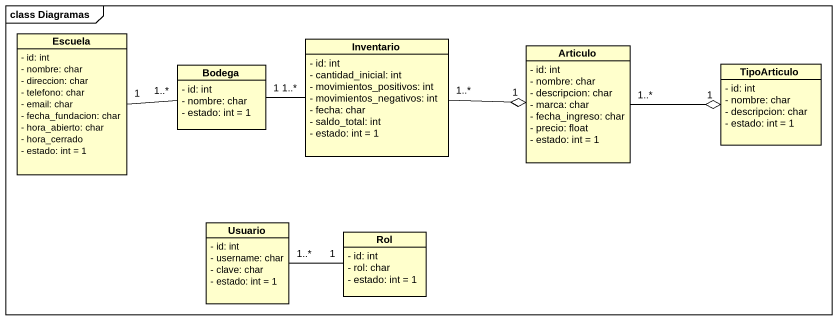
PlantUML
@startuml
mainframe class Diagramas
hide circle
hide empty members
skinparam classAttributeIconSize 0
class Escuela {
  - id: int
  - nombre: char
  - direccion: char
  - telefono: char
  - email: char
  - fecha_fundacion: char
  - hora_abierto: char
  - hora_cerrado
  - estado: int = 1
}
class Bodega {
  - id: int
  - nombre: char
  - estado: int = 1
}
class Inventario {
  - id: int
  - cantidad_inicial: int
  - movimientos_positivos: int
  - movimientos_negativos: int
  - fecha: char
  - saldo_total: int
  - estado: int = 1
}
class Articulo {
  - id: int
  - nombre: char
  - descripcion: char
  - marca: char
  - fecha_ingreso: char
  - precio: float
  - estado: int = 1
}
class TipoArticulo {
  - id: int
  - nombre: char
  - descripcion: char
  - estado: int = 1
}
class Usuario {
  - id: int
  - username: char
  - clave: char
  - estado: int = 1
}
class Rol {
  - id: int
  - rol: char
  - estado: int = 1
}
Escuela "1" -right- "1..*" Bodega
Bodega "1" -right- "1..*" Inventario
Inventario "1..*" -right-o "1" Articulo
Articulo "1..*" -right-o "1" TipoArticulo
Usuario "1..*" -right- "1" Rol
@enduml
